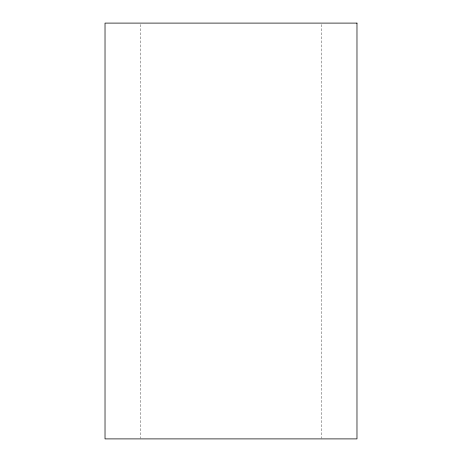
<?xml version="1.0" encoding="UTF-8"?>
<svg xmlns="http://www.w3.org/2000/svg" width="462" height="462" viewBox="0 0 462 462"><rect width="100%" height="100%" fill="white"/><g stroke="black" fill="none" stroke-linecap="round" stroke-linejoin="round"><path stroke-width="0.35" stroke-dasharray="2.31 1.73" d="M321.286 24.544L321.286 438.178M140.714 24.544L140.714 438.178"/><path stroke-width="0.69" d="M356.976 23.1L105.024 23.1L105.024 438.9L356.976 438.9L356.976 23.1"/></g></svg>
